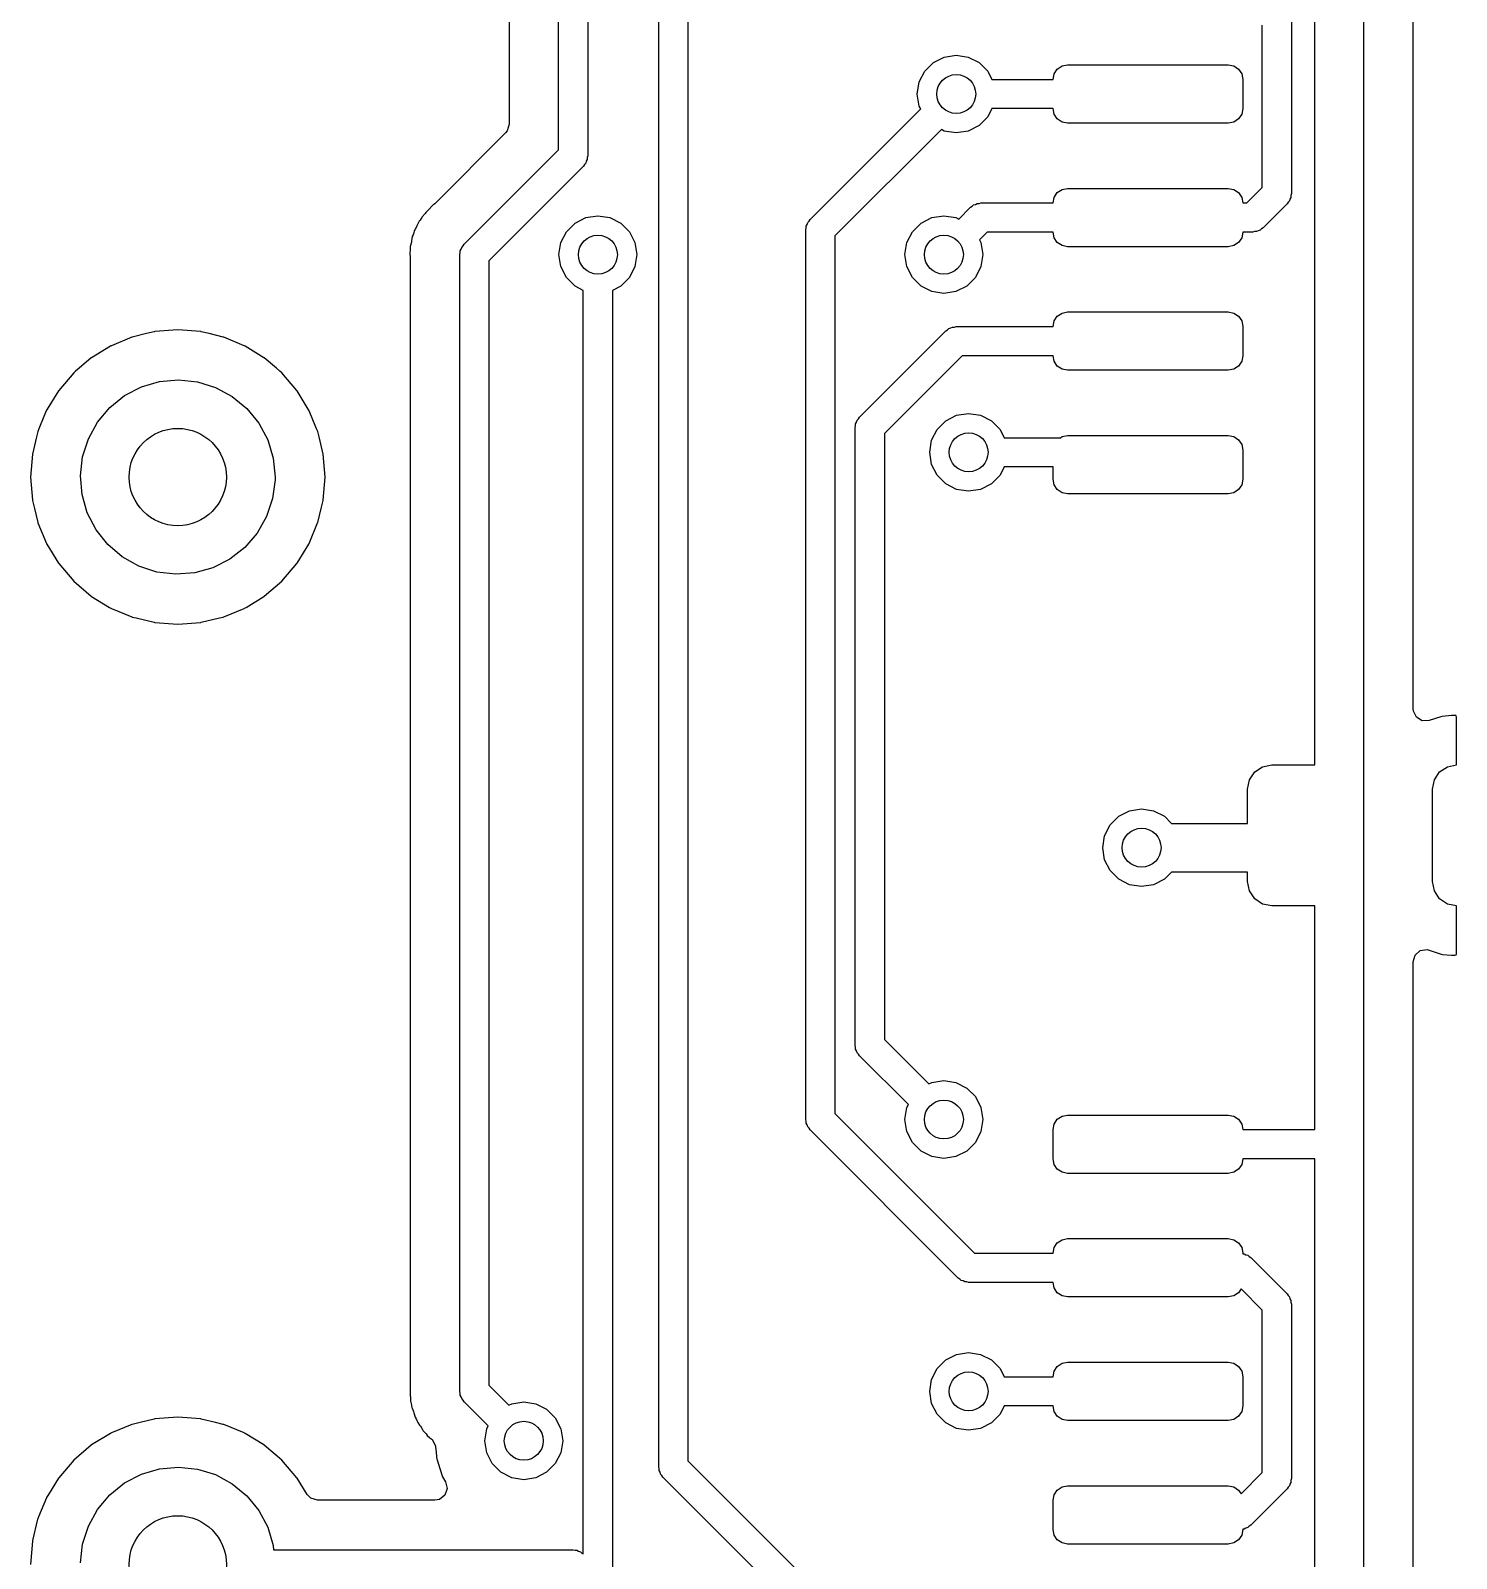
# Model space of a CAD drawing. Extents: x 51 to 243, y -135 to -54.
# Drawn here: x 88.15 to 102.8, y -98.24 to -82.53 of the extents above; entities that cross this region are included whole.
import ezdxf

# ---------------------------------------------------------------- set-up
doc = ezdxf.new("R2010")
doc.units = 0
doc.layers.add('BLACK', color=7, linetype='CONTINUOUS')

msp = doc.modelspace()

# ---------------------------------------------------------------- linework, layer by layer
at = {"layer": 'BLACK', "linetype": 'CONTINUOUS'}
for p, q in [((94.6045, -97.2945), (94.6045, -68.8215)), ((94.9045, -68.9655), (94.9045, -97.2324)), ((93.576, -83.7579), (93.576, -72.757)), ((93.876, -72.757), (93.876, -83.82)), ((93.0675, -73.0648), (93.0675, -83.495)), ((101.85, -79.751), (101.85, -103.069)), ((101.35, -90.08), (101.35, -79.8546)), ((102.358, -89.506), (102.358, -79.8181)), ((101.108, -82.4155), (101.108, -84.2085)), ((100.808, -84.1463), (100.808, -82.4777)), ((97.3394, -82.9499), (97.4279, -82.8614)), ((97.4279, -82.8614), (97.5394, -82.8046)), ((97.5394, -82.8046), (97.663, -82.785)), ((97.663, -82.785), (97.7866, -82.8046)), ((97.7866, -82.8046), (97.8981, -82.8614)), ((97.8981, -82.8614), (97.9866, -82.9499)), ((98.7019, -82.9289), (98.7506, -82.8964)), ((98.7506, -82.8964), (98.808, -82.885)), ((98.808, -82.885), (100.458, -82.885)), ((100.458, -82.885), (100.515, -82.8964)), ((100.515, -82.8964), (100.564, -82.9289)), ((97.263, -83.185), (97.2826, -83.0614)), ((97.2826, -83.0614), (97.3394, -82.9499)), ((97.9866, -82.9499), (98.03, -83.035)), ((98.03, -83.035), (98.658, -83.035)), ((98.658, -83.035), (98.6694, -82.9776)), ((98.6694, -82.9776), (98.7019, -82.9289)), ((100.564, -82.9289), (100.597, -82.9776)), ((100.597, -82.9776), (100.608, -83.035)), ((100.608, -83.035), (100.608, -83.335)), ((97.2826, -83.3086), (97.263, -83.185)), ((96.1599, -84.4759), (97.2977, -83.3382)), ((97.2977, -83.3382), (97.2826, -83.3086)), ((98.03, -83.335), (97.9866, -83.4201)), ((98.658, -83.335), (98.03, -83.335)), ((98.6694, -83.3924), (98.658, -83.335)), ((100.608, -83.335), (100.597, -83.3924)), ((93.0675, -83.495), (93.0475, -83.5632)), ((97.8981, -83.5086), (97.7866, -83.5654)), ((97.9866, -83.4201), (97.8981, -83.5086)), ((98.7019, -83.4411), (98.6694, -83.3924)), ((98.7506, -83.4736), (98.7019, -83.4411)), ((98.808, -83.485), (98.7506, -83.4736)), ((100.458, -83.485), (98.808, -83.485)), ((100.515, -83.4736), (100.458, -83.485)), ((100.564, -83.4411), (100.515, -83.4736)), ((100.597, -83.3924), (100.564, -83.4411)), ((93.0306, -83.5841), (92.3024, -84.3123)), ((93.0475, -83.5632), (93.0306, -83.5841)), ((97.5098, -83.5503), (96.416, -84.6441)), ((97.5394, -83.5654), (97.5098, -83.5503)), ((97.663, -83.585), (97.5394, -83.5654)), ((97.7866, -83.5654), (97.663, -83.585)), ((92.6039, -84.7299), (93.576, -83.7579)), ((93.8709, -83.8588), (93.861, -83.8759)), ((93.876, -83.82), (93.8709, -83.8391)), ((93.8709, -83.8391), (93.8709, -83.8588)), ((93.8321, -83.9261), (92.86, -84.8981)), ((93.8419, -83.909), (93.8321, -83.9261)), ((93.8559, -83.895), (93.8419, -83.909)), ((93.861, -83.8759), (93.8559, -83.895)), ((98.7019, -84.1989), (98.7506, -84.1664)), ((98.7506, -84.1664), (98.808, -84.155)), ((98.808, -84.155), (100.458, -84.155)), ((100.458, -84.155), (100.515, -84.1664)), ((100.515, -84.1664), (100.564, -84.1989)), ((100.649, -84.305), (100.808, -84.1463)), ((92.2815, -84.3304), (92.2384, -84.3763)), ((92.2869, -84.3246), (92.2815, -84.3304)), ((92.2815, -84.3304), (92.2815, -84.3304)), ((92.2936, -84.3203), (92.2869, -84.3246)), ((92.3024, -84.3123), (92.2936, -84.3203)), ((92.2936, -84.3203), (92.2936, -84.3203)), ((97.828, -84.3391), (97.842, -84.3251)), ((97.842, -84.3251), (97.8611, -84.32)), ((97.8611, -84.32), (97.8782, -84.3101)), ((97.8782, -84.3101), (97.8979, -84.3101)), ((97.8979, -84.3101), (97.917, -84.305)), ((97.917, -84.305), (98.658, -84.305)), ((98.658, -84.305), (98.6694, -84.2476)), ((98.6694, -84.2476), (98.7019, -84.1989)), ((100.564, -84.1989), (100.597, -84.2476)), ((100.597, -84.2476), (100.608, -84.305)), ((100.608, -84.305), (100.649, -84.305)), ((101.064, -84.3145), (100.817, -84.5611)), ((101.073, -84.2974), (101.064, -84.3145)), ((101.087, -84.2835), (101.073, -84.2974)), ((101.093, -84.2644), (101.087, -84.2835)), ((101.102, -84.2473), (101.093, -84.2644)), ((101.108, -84.2085), (101.102, -84.2276)), ((101.102, -84.2276), (101.102, -84.2473)), ((92.1518, -84.4812), (92.1441, -84.4911)), ((92.1627, -84.4647), (92.1518, -84.4812)), ((92.1692, -84.4528), (92.1627, -84.4647)), ((92.173, -84.4459), (92.1692, -84.4528)), ((92.1692, -84.4528), (92.1692, -84.4528)), ((92.2046, -84.4122), (92.173, -84.4459)), ((92.2124, -84.4032), (92.2046, -84.4122)), ((92.2151, -84.3997), (92.2124, -84.4032)), ((92.2356, -84.3791), (92.2151, -84.3997)), ((92.2384, -84.3763), (92.2356, -84.3791)), ((93.7449, -84.5124), (93.8564, -84.4556)), ((93.8564, -84.4556), (93.98, -84.436)), ((93.98, -84.436), (94.1036, -84.4556)), ((94.1036, -84.4556), (94.2151, -84.5124)), ((96.1501, -84.493), (96.1599, -84.4759)), ((97.3009, -84.5124), (97.4124, -84.4556)), ((97.4124, -84.4556), (97.536, -84.436)), ((97.536, -84.436), (97.6596, -84.4556)), ((97.6596, -84.4556), (97.6892, -84.4707)), ((97.6892, -84.4707), (97.8109, -84.3489)), ((97.8109, -84.3489), (97.828, -84.3391)), ((92.0811, -84.6311), (92.0726, -84.6508)), ((92.0875, -84.6124), (92.0811, -84.6311)), ((92.0929, -84.5917), (92.0875, -84.6124)), ((92.0981, -84.5822), (92.0929, -84.5917)), ((92.1151, -84.5512), (92.0981, -84.5822)), ((92.1203, -84.5405), (92.1151, -84.5512)), ((92.1355, -84.5054), (92.1203, -84.5405)), ((92.1356, -84.5054), (92.1355, -84.5054)), ((92.1387, -84.4981), (92.1356, -84.5054)), ((92.1441, -84.4911), (92.1387, -84.4981)), ((93.5996, -84.7124), (93.6564, -84.6009)), ((93.6564, -84.6009), (93.7449, -84.5124)), ((94.2151, -84.5124), (94.3036, -84.6009)), ((94.3036, -84.6009), (94.3604, -84.7124)), ((96.116, -84.582), (96.1211, -84.5629)), ((96.116, -93.726), (96.116, -84.582)), ((96.1211, -84.5432), (96.131, -84.5261)), ((96.1211, -84.5629), (96.1211, -84.5432)), ((96.131, -84.5261), (96.1361, -84.507)), ((96.1361, -84.507), (96.1501, -84.493)), ((96.416, -84.6441), (96.416, -93.6639)), ((97.1556, -84.7124), (97.2124, -84.6009)), ((97.2124, -84.6009), (97.3009, -84.5124)), ((97.9791, -84.605), (97.9013, -84.6828)), ((98.658, -84.605), (97.9791, -84.605)), ((98.6694, -84.6624), (98.658, -84.605)), ((100.608, -84.605), (100.597, -84.6624)), ((100.711, -84.605), (100.608, -84.605)), ((100.73, -84.5999), (100.711, -84.605)), ((100.75, -84.5999), (100.73, -84.5999)), ((100.767, -84.59), (100.75, -84.5999)), ((100.786, -84.5849), (100.767, -84.59)), ((100.8, -84.5709), (100.786, -84.5849)), ((100.817, -84.5611), (100.8, -84.5709)), ((92.0499, -84.794), (92.0466, -84.8152)), ((92.0515, -84.7743), (92.0499, -84.794)), ((92.063, -84.7081), (92.0515, -84.7528)), ((92.0515, -84.7528), (92.0515, -84.7743)), ((92.0654, -84.6964), (92.063, -84.7081)), ((92.0658, -84.6941), (92.0654, -84.6964)), ((92.0726, -84.6508), (92.0658, -84.6941)), ((92.5651, -84.7972), (92.575, -84.7801)), ((92.5651, -84.8169), (92.5651, -84.7972)), ((92.575, -84.7801), (92.5801, -84.761)), ((92.5801, -84.761), (92.5941, -84.747)), ((92.5941, -84.747), (92.6039, -84.7299)), ((93.58, -84.836), (93.5996, -84.7124)), ((94.3604, -84.7124), (94.38, -84.836)), ((97.136, -84.836), (97.1556, -84.7124)), ((97.9013, -84.6828), (97.9164, -84.7124)), ((97.9164, -84.7124), (97.936, -84.836)), ((98.7019, -84.7111), (98.6694, -84.6624)), ((98.7506, -84.7436), (98.7019, -84.7111)), ((98.808, -84.755), (98.7506, -84.7436)), ((100.458, -84.755), (98.808, -84.755)), ((100.515, -84.7436), (100.458, -84.755)), ((100.564, -84.7111), (100.515, -84.7436)), ((100.597, -84.6624), (100.564, -84.7111)), ((92.0466, -84.8152), (92.0473, -84.823)), ((92.0473, -84.823), (92.0509, -84.8611)), ((92.0509, -84.8611), (92.0515, -84.873)), ((92.0515, -84.873), (92.0515, -96.4379)), ((92.56, -84.836), (92.5651, -84.8169)), ((92.56, -96.52), (92.56, -84.836)), ((92.86, -84.8981), (92.86, -96.4579)), ((93.5996, -84.9596), (93.58, -84.836)), ((93.6564, -85.0711), (93.5996, -84.9596)), ((94.3604, -84.9596), (94.3036, -85.0711)), ((94.38, -84.836), (94.3604, -84.9596)), ((97.1556, -84.9596), (97.136, -84.836)), ((97.2124, -85.0711), (97.1556, -84.9596)), ((97.9164, -84.9596), (97.8596, -85.0711)), ((97.936, -84.836), (97.9164, -84.9596)), ((93.7449, -85.1596), (93.6564, -85.0711)), ((94.3036, -85.0711), (94.2151, -85.1596)), ((97.3009, -85.1596), (97.2124, -85.0711)), ((97.8596, -85.0711), (97.7711, -85.1596)), ((93.83, -85.203), (93.7449, -85.1596)), ((93.83, -98.1907), (93.83, -85.203)), ((94.2151, -85.1596), (94.13, -85.203)), ((94.13, -85.203), (94.13, -98.4899)), ((97.4124, -85.2164), (97.3009, -85.1596)), ((97.536, -85.236), (97.4124, -85.2164)), ((97.6596, -85.2164), (97.536, -85.236)), ((97.7711, -85.1596), (97.6596, -85.2164)), ((98.7506, -85.4364), (98.808, -85.425)), ((98.808, -85.425), (100.458, -85.425)), ((100.458, -85.425), (100.515, -85.4364)), ((97.6071, -85.59), (97.6242, -85.5801)), ((97.6242, -85.5801), (97.6439, -85.5801)), ((97.6439, -85.5801), (97.663, -85.575)), ((97.663, -85.575), (98.658, -85.575)), ((98.658, -85.575), (98.6694, -85.5176)), ((98.6694, -85.5176), (98.7019, -85.4689)), ((98.7019, -85.4689), (98.7506, -85.4364)), ((100.515, -85.4364), (100.564, -85.4689)), ((100.564, -85.4689), (100.597, -85.5176)), ((100.597, -85.5176), (100.608, -85.575)), ((100.608, -85.575), (100.608, -85.875)), ((89.1898, -85.6848), (88.9796, -85.7719)), ((89.1944, -85.6829), (89.1898, -85.6848)), ((89.1898, -85.6848), (89.1898, -85.6848)), ((89.339, -85.6482), (89.1944, -85.6829)), ((89.4205, -85.6286), (89.339, -85.6482)), ((89.4253, -85.6275), (89.4205, -85.6286)), ((89.4205, -85.6286), (89.4205, -85.6286)), ((89.662, -85.6088), (89.4253, -85.6275)), ((89.8987, -85.6275), (89.662, -85.6088)), ((89.9035, -85.6286), (89.8987, -85.6275)), ((89.985, -85.6482), (89.9035, -85.6286)), ((89.9035, -85.6286), (89.9035, -85.6286)), ((90.1296, -85.6829), (89.985, -85.6482)), ((90.1342, -85.6848), (90.1296, -85.6829)), ((90.3444, -85.7719), (90.1342, -85.6848)), ((90.1342, -85.6848), (90.1342, -85.6848)), ((96.6679, -86.5079), (97.5569, -85.6189)), ((97.5569, -85.6189), (97.574, -85.6091)), ((97.574, -85.6091), (97.588, -85.5951)), ((97.588, -85.5951), (97.6071, -85.59)), ((88.7726, -85.8978), (88.6483, -86.0039)), ((88.7768, -85.8952), (88.7726, -85.8978)), ((88.9708, -85.7763), (88.7768, -85.8952)), ((88.7768, -85.8952), (88.7768, -85.8952)), ((88.975, -85.7738), (88.9708, -85.7763)), ((88.9796, -85.7719), (88.975, -85.7738)), ((88.9796, -85.7719), (88.9796, -85.7719)), ((90.349, -85.7738), (90.3444, -85.7719)), ((90.3444, -85.7719), (90.3444, -85.7719)), ((90.3532, -85.7763), (90.349, -85.7738)), ((90.5472, -85.8952), (90.3532, -85.7763)), ((90.5514, -85.8978), (90.5472, -85.8952)), ((90.5472, -85.8952), (90.5472, -85.8952)), ((90.6757, -86.0039), (90.5514, -85.8978)), ((97.7251, -85.875), (96.924, -86.6761)), ((98.658, -85.875), (97.7251, -85.875)), ((98.6694, -85.9324), (98.658, -85.875)), ((100.608, -85.875), (100.597, -85.9324)), ((88.592, -86.052), (88.4378, -86.2326)), ((88.6119, -86.035), (88.592, -86.052)), ((88.6483, -86.0039), (88.6119, -86.035)), ((90.7121, -86.035), (90.6757, -86.0039)), ((90.732, -86.052), (90.7121, -86.035)), ((90.8862, -86.2326), (90.732, -86.052)), ((98.7019, -85.9811), (98.6694, -85.9324)), ((98.7506, -86.0136), (98.7019, -85.9811)), ((98.808, -86.025), (98.7506, -86.0136)), ((100.458, -86.025), (98.808, -86.025)), ((100.515, -86.0136), (100.458, -86.025)), ((100.564, -85.9811), (100.515, -86.0136)), ((100.597, -85.9324), (100.564, -85.9811)), ((89.1144, -86.2852), (89.2874, -86.1948)), ((89.2874, -86.1948), (89.4746, -86.1397)), ((89.4746, -86.1397), (89.669, -86.122)), ((89.669, -86.122), (89.8631, -86.1424)), ((89.8631, -86.1424), (90.0495, -86.2001)), ((90.0495, -86.2001), (90.2212, -86.293)), ((88.4352, -86.2368), (88.3212, -86.4228)), ((88.4378, -86.2326), (88.4352, -86.2368)), ((88.4352, -86.2368), (88.4352, -86.2368)), ((88.9623, -86.4075), (89.1144, -86.2852)), ((90.2212, -86.293), (90.3716, -86.4174)), ((90.8888, -86.2368), (90.8862, -86.2326)), ((91.0028, -86.4228), (90.8888, -86.2368)), ((90.8888, -86.2368), (90.8888, -86.2368)), ((88.2867, -86.5003), (88.2347, -86.6259)), ((88.3138, -86.435), (88.2867, -86.5003)), ((88.3212, -86.4228), (88.3138, -86.435)), ((88.8369, -86.557), (88.9623, -86.4075)), ((90.3716, -86.4174), (90.4949, -86.5686)), ((91.0102, -86.435), (91.0028, -86.4228)), ((91.0373, -86.5003), (91.0102, -86.435)), ((91.0893, -86.6259), (91.0373, -86.5003)), ((96.6441, -86.539), (96.6581, -86.525)), ((96.6581, -86.525), (96.6679, -86.5079)), ((97.5549, -86.5444), (97.6664, -86.4876)), ((97.6664, -86.4876), (97.79, -86.468)), ((97.79, -86.468), (97.9136, -86.4876)), ((97.9136, -86.4876), (98.0251, -86.5444)), ((88.2229, -86.6544), (88.2099, -86.7085)), ((88.2347, -86.6259), (88.2229, -86.6544)), ((88.7429, -86.7281), (88.8369, -86.557)), ((90.4949, -86.5686), (90.5865, -86.7409)), ((91.1011, -86.6544), (91.0893, -86.6259)), ((91.1141, -86.7085), (91.1011, -86.6544)), ((96.624, -86.614), (96.6291, -86.5949)), ((96.624, -92.964), (96.624, -86.614)), ((96.6291, -86.5752), (96.639, -86.5581)), ((96.6291, -86.5949), (96.6291, -86.5752)), ((96.639, -86.5581), (96.6441, -86.539)), ((96.924, -86.6761), (96.924, -92.9019)), ((97.4096, -86.7444), (97.4664, -86.6329)), ((97.4664, -86.6329), (97.5549, -86.5444)), ((98.0251, -86.5444), (98.1136, -86.6329)), ((98.1136, -86.6329), (98.157, -86.718)), ((88.1777, -86.8428), (88.1675, -86.8853)), ((88.2099, -86.7085), (88.1777, -86.8428)), ((88.6839, -86.9141), (88.7429, -86.7281)), ((90.5865, -86.7409), (90.643, -86.9278)), ((91.1463, -86.8428), (91.1141, -86.7085)), ((91.1565, -86.8853), (91.1463, -86.8428)), ((97.39, -86.868), (97.4096, -86.7444)), ((98.157, -86.718), (98.7333, -86.718)), ((98.7333, -86.718), (98.7506, -86.7064)), ((98.7506, -86.7064), (98.808, -86.695)), ((98.808, -86.695), (100.458, -86.695)), ((100.458, -86.695), (100.515, -86.7064)), ((100.515, -86.7064), (100.564, -86.7389)), ((100.564, -86.7389), (100.597, -86.7876)), ((100.597, -86.7876), (100.608, -86.845)), ((100.608, -86.845), (100.608, -87.145)), ((88.1675, -86.8853), (88.1488, -87.122)), ((88.6621, -87.108), (88.6839, -86.9141)), ((90.643, -86.9278), (90.662, -87.122)), ((91.1752, -87.122), (91.1565, -86.8853)), ((97.4096, -86.9916), (97.39, -86.868)), ((97.4664, -87.1031), (97.4096, -86.9916)), ((88.1488, -87.122), (88.1675, -87.3587)), ((88.6784, -87.3025), (88.6621, -87.108)), ((90.6616, -87.1499), (90.6371, -87.3435)), ((90.662, -87.122), (90.6616, -87.1499)), ((91.1565, -87.3587), (91.1752, -87.122)), ((97.5549, -87.1916), (97.4664, -87.1031)), ((98.1136, -87.1031), (98.0251, -87.1916)), ((98.157, -87.018), (98.1136, -87.1031)), ((98.658, -87.018), (98.157, -87.018)), ((98.658, -87.145), (98.658, -87.018)), ((98.6694, -87.2024), (98.658, -87.145)), ((100.608, -87.145), (100.597, -87.2024)), ((88.7322, -87.4901), (88.6784, -87.3025)), ((97.6664, -87.2484), (97.5549, -87.1916)), ((97.79, -87.268), (97.6664, -87.2484)), ((97.9136, -87.2484), (97.79, -87.268)), ((98.0251, -87.1916), (97.9136, -87.2484)), ((98.7019, -87.2511), (98.6694, -87.2024)), ((98.7506, -87.2836), (98.7019, -87.2511)), ((98.808, -87.295), (98.7506, -87.2836)), ((100.458, -87.295), (98.808, -87.295)), ((100.515, -87.2836), (100.458, -87.295)), ((100.564, -87.2511), (100.515, -87.2836)), ((100.597, -87.2024), (100.564, -87.2511)), ((88.1675, -87.3587), (88.1686, -87.3635)), ((88.1686, -87.3635), (88.1686, -87.3635)), ((88.1686, -87.3635), (88.1886, -87.4466)), ((88.1886, -87.4466), (88.2229, -87.5896)), ((90.6371, -87.3435), (90.5755, -87.5287)), ((91.1011, -87.5896), (91.1354, -87.4466)), ((91.1354, -87.4466), (91.1554, -87.3635)), ((91.1554, -87.3635), (91.1565, -87.3587)), ((91.1554, -87.3635), (91.1554, -87.3635)), ((88.2229, -87.5896), (88.2248, -87.5942)), ((88.2248, -87.5942), (88.2248, -87.5942)), ((88.2248, -87.5942), (88.3116, -87.8038)), ((88.8214, -87.6637), (88.7322, -87.4901)), ((90.5755, -87.5287), (90.4791, -87.6984)), ((91.0124, -87.8038), (91.0992, -87.5942)), ((91.0992, -87.5942), (91.1011, -87.5896)), ((91.0992, -87.5942), (91.0992, -87.5942)), ((88.9427, -87.8167), (88.8214, -87.6637)), ((90.4791, -87.6984), (90.3516, -87.8462)), ((88.3116, -87.8038), (88.3138, -87.809)), ((88.3138, -87.809), (88.3163, -87.8132)), ((88.3163, -87.8132), (88.4352, -88.0072)), ((89.0913, -87.9431), (88.9427, -87.8167)), ((89.2617, -88.0384), (89.0913, -87.9431)), ((90.3516, -87.8462), (90.1978, -87.9663)), ((90.8888, -88.0072), (91.0077, -87.8132)), ((91.0077, -87.8132), (91.0102, -87.809)), ((91.0102, -87.809), (91.0124, -87.8038)), ((88.4352, -88.0072), (88.4352, -88.0072)), ((88.4352, -88.0072), (88.4378, -88.0114)), ((88.4378, -88.0114), (88.592, -88.192)), ((89.4473, -88.0987), (89.2617, -88.0384)), ((89.6411, -88.1218), (89.4473, -88.0987)), ((90.0236, -88.0543), (89.8356, -88.1068)), ((90.1978, -87.9663), (90.0236, -88.0543)), ((90.732, -88.192), (90.8862, -88.0114)), ((90.8862, -88.0114), (90.8888, -88.0072)), ((90.8888, -88.0072), (90.8888, -88.0072)), ((88.592, -88.192), (88.7726, -88.3462)), ((89.8356, -88.1068), (89.6411, -88.1218)), ((90.5514, -88.3462), (90.732, -88.192)), ((88.7726, -88.3462), (88.7768, -88.3488)), ((88.7768, -88.3488), (88.7768, -88.3488)), ((88.7768, -88.3488), (88.9609, -88.4616)), ((90.3631, -88.4616), (90.5472, -88.3488)), ((90.5472, -88.3488), (90.5514, -88.3462)), ((90.5472, -88.3488), (90.5472, -88.3488)), ((88.9609, -88.4616), (88.975, -88.4702)), ((88.975, -88.4702), (88.9796, -88.4721)), ((88.9796, -88.4721), (88.9796, -88.4721)), ((88.9796, -88.4721), (89.1898, -88.5592)), ((89.1898, -88.5592), (89.1944, -88.5611)), ((89.1944, -88.5611), (89.233, -88.5704)), ((89.233, -88.5704), (89.4205, -88.6154)), ((89.9035, -88.6154), (90.091, -88.5704)), ((90.091, -88.5704), (90.1296, -88.5611)), ((90.1296, -88.5611), (90.1342, -88.5592)), ((90.1342, -88.5592), (90.3444, -88.4721)), ((90.3444, -88.4721), (90.349, -88.4702)), ((90.3444, -88.4721), (90.3444, -88.4721)), ((90.349, -88.4702), (90.3631, -88.4616)), ((89.4205, -88.6154), (89.4205, -88.6154)), ((89.4205, -88.6154), (89.4253, -88.6165)), ((89.4253, -88.6165), (89.662, -88.6352)), ((89.662, -88.6352), (89.8987, -88.6165)), ((89.8987, -88.6165), (89.9035, -88.6154)), ((89.9035, -88.6154), (89.9035, -88.6154)), ((102.361, -89.5285), (102.358, -89.506)), ((102.392, -89.5919), (102.361, -89.5285)), ((102.453, -89.6281), (102.392, -89.5919)), ((102.524, -89.6255), (102.453, -89.6281)), ((102.645, -89.5851), (102.524, -89.6255)), ((102.659, -89.5823), (102.645, -89.5851)), ((102.754, -89.5723), (102.659, -89.5823)), ((102.761, -89.572), (102.754, -89.5723)), ((102.79, -89.572), (102.761, -89.572)), ((102.798, -89.5737), (102.79, -89.572)), ((102.8, -89.5749), (102.798, -89.5737)), ((102.804, -89.5901), (102.8, -89.5749)), ((102.804, -90.0808), (102.804, -89.5901)), ((100.731, -90.1532), (100.812, -90.099)), ((100.812, -90.099), (100.908, -90.08)), ((100.908, -90.08), (101.35, -90.08)), ((102.631, -90.1532), (102.712, -90.099)), ((102.712, -90.099), (102.804, -90.0808)), ((100.658, -90.33), (100.677, -90.2343)), ((100.677, -90.2343), (100.731, -90.1532)), ((102.558, -90.33), (102.577, -90.2343)), ((102.577, -90.2343), (102.631, -90.1532)), ((100.658, -90.682), (100.658, -90.33)), ((102.558, -91.28), (102.558, -90.33)), ((99.2444, -90.6969), (99.3329, -90.6084)), ((99.3329, -90.6084), (99.4444, -90.5516)), ((99.4444, -90.5516), (99.568, -90.532)), ((99.568, -90.532), (99.6916, -90.5516)), ((99.6916, -90.5516), (99.8031, -90.6084)), ((99.8031, -90.6084), (99.8767, -90.682)), ((99.1876, -90.8084), (99.2444, -90.6969)), ((99.8767, -90.682), (100.658, -90.682)), ((99.168, -90.932), (99.1876, -90.8084)), ((99.1876, -91.0556), (99.168, -90.932)), ((99.2444, -91.1671), (99.1876, -91.0556)), ((99.3329, -91.2556), (99.2444, -91.1671)), ((99.8767, -91.182), (99.8031, -91.2556)), ((100.658, -91.182), (99.8767, -91.182)), ((100.658, -91.28), (100.658, -91.182)), ((99.4444, -91.3124), (99.3329, -91.2556)), ((99.568, -91.332), (99.4444, -91.3124)), ((99.6916, -91.3124), (99.568, -91.332)), ((99.8031, -91.2556), (99.6916, -91.3124)), ((100.677, -91.3757), (100.658, -91.28)), ((100.731, -91.4568), (100.677, -91.3757)), ((102.577, -91.3757), (102.558, -91.28)), ((102.631, -91.4568), (102.577, -91.3757)), ((100.812, -91.511), (100.731, -91.4568)), ((100.908, -91.53), (100.812, -91.511)), ((101.35, -91.53), (100.908, -91.53)), ((101.35, -93.83), (101.35, -91.53)), ((102.712, -91.511), (102.631, -91.4568)), ((102.804, -91.5292), (102.712, -91.511)), ((102.804, -92.0245), (102.804, -91.5292)), ((102.379, -92.036), (102.432, -91.9895)), ((102.432, -91.9895), (102.502, -91.9794)), ((102.502, -91.9794), (102.524, -91.9845)), ((102.524, -91.9845), (102.647, -92.0251)), ((102.647, -92.0251), (102.66, -92.028)), ((102.66, -92.028), (102.754, -92.0377)), ((102.802, -92.0321), (102.804, -92.0245)), ((102.358, -92.1041), (102.379, -92.036)), ((102.358, -102.841), (102.358, -92.1041)), ((102.754, -92.0377), (102.761, -92.038)), ((102.761, -92.038), (102.786, -92.038)), ((102.786, -92.038), (102.801, -92.0335)), ((102.801, -92.0335), (102.802, -92.0321)), ((96.6291, -92.9831), (96.624, -92.964)), ((96.924, -92.9019), (97.3828, -93.3607)), ((96.6291, -93.0028), (96.6291, -92.9831)), ((96.639, -93.0199), (96.6291, -93.0028)), ((96.6441, -93.039), (96.639, -93.0199)), ((96.6581, -93.053), (96.6441, -93.039)), ((96.6679, -93.0701), (96.6581, -93.053)), ((97.1707, -93.5728), (96.6679, -93.0701)), ((97.3828, -93.3607), (97.4124, -93.3456)), ((97.4124, -93.3456), (97.536, -93.326)), ((97.536, -93.326), (97.6596, -93.3456)), ((97.6596, -93.3456), (97.7711, -93.4024)), ((97.7711, -93.4024), (97.8596, -93.4909)), ((97.1556, -93.6024), (97.1707, -93.5728)), ((97.8596, -93.4909), (97.9164, -93.6024)), ((96.1211, -93.7451), (96.116, -93.726)), ((96.1211, -93.7648), (96.1211, -93.7451)), ((96.416, -93.6639), (97.8521, -95.1)), ((97.136, -93.726), (97.1556, -93.6024)), ((97.1556, -93.8496), (97.136, -93.726)), ((97.9164, -93.6024), (97.936, -93.726)), ((97.936, -93.726), (97.9164, -93.8496)), ((98.6694, -93.7726), (98.7019, -93.7239)), ((98.7019, -93.7239), (98.7506, -93.6914)), ((98.7506, -93.6914), (98.808, -93.68)), ((98.808, -93.68), (100.458, -93.68)), ((100.458, -93.68), (100.515, -93.6914)), ((100.515, -93.6914), (100.564, -93.7239)), ((100.564, -93.7239), (100.597, -93.7726)), ((96.131, -93.7819), (96.1211, -93.7648)), ((96.1361, -93.801), (96.131, -93.7819)), ((96.1501, -93.815), (96.1361, -93.801)), ((96.1599, -93.8321), (96.1501, -93.815)), ((97.6839, -95.3561), (96.1599, -93.8321)), ((97.2124, -93.9611), (97.1556, -93.8496)), ((97.9164, -93.8496), (97.8596, -93.9611)), ((98.658, -93.83), (98.6694, -93.7726)), ((98.658, -94.13), (98.658, -93.83)), ((100.597, -93.7726), (100.608, -93.83)), ((100.608, -93.83), (101.35, -93.83)), ((97.3009, -94.0496), (97.2124, -93.9611)), ((97.4124, -94.1064), (97.3009, -94.0496)), ((97.7711, -94.0496), (97.6596, -94.1064)), ((97.8596, -93.9611), (97.7711, -94.0496)), ((97.536, -94.126), (97.4124, -94.1064)), ((97.6596, -94.1064), (97.536, -94.126)), ((98.6694, -94.1874), (98.658, -94.13)), ((98.7019, -94.2361), (98.6694, -94.1874)), ((100.597, -94.1874), (100.564, -94.2361)), ((100.608, -94.13), (100.597, -94.1874)), ((101.35, -94.13), (100.608, -94.13)), ((101.35, -103.069), (101.35, -94.13)), ((98.7506, -94.2686), (98.7019, -94.2361)), ((98.808, -94.28), (98.7506, -94.2686)), ((100.458, -94.28), (98.808, -94.28)), ((100.515, -94.2686), (100.458, -94.28)), ((100.564, -94.2361), (100.515, -94.2686)), ((98.6694, -95.0426), (98.7019, -94.9939)), ((98.7019, -94.9939), (98.7506, -94.9614)), ((98.7506, -94.9614), (98.808, -94.95)), ((98.808, -94.95), (100.458, -94.95)), ((100.458, -94.95), (100.515, -94.9614)), ((100.515, -94.9614), (100.564, -94.9939)), ((100.564, -94.9939), (100.597, -95.0426)), ((97.8521, -95.1), (98.658, -95.1)), ((98.658, -95.1), (98.6694, -95.0426)), ((100.597, -95.0426), (100.608, -95.1)), ((100.608, -95.1), (100.608, -95.1051)), ((100.608, -95.1051), (100.623, -95.1051)), ((100.623, -95.1051), (100.64, -95.115)), ((100.64, -95.115), (100.659, -95.1201)), ((100.659, -95.1201), (100.673, -95.1341)), ((100.673, -95.1341), (100.69, -95.1439)), ((100.69, -95.1439), (101.064, -95.5175)), ((97.701, -95.3659), (97.6839, -95.3561)), ((97.715, -95.3799), (97.701, -95.3659)), ((97.7341, -95.385), (97.715, -95.3799)), ((97.7512, -95.3949), (97.7341, -95.385)), ((97.7709, -95.3949), (97.7512, -95.3949)), ((97.79, -95.4), (97.7709, -95.3949)), ((98.658, -95.4), (97.79, -95.4)), ((98.6694, -95.4574), (98.658, -95.4)), ((98.7019, -95.5061), (98.6694, -95.4574)), ((100.59, -95.4678), (100.564, -95.5061)), ((100.808, -95.6857), (100.59, -95.4678)), ((98.7506, -95.5386), (98.7019, -95.5061)), ((98.808, -95.55), (98.7506, -95.5386)), ((100.458, -95.55), (98.808, -95.55)), ((100.515, -95.5386), (100.458, -95.55)), ((100.564, -95.5061), (100.515, -95.5386)), ((101.064, -95.5175), (101.073, -95.5346)), ((101.073, -95.5346), (101.087, -95.5485)), ((101.087, -95.5485), (101.093, -95.5676)), ((101.093, -95.5676), (101.102, -95.5847)), ((101.102, -95.5847), (101.102, -95.6044)), ((101.102, -95.6044), (101.108, -95.6235)), ((101.108, -95.6235), (101.108, -97.4165)), ((100.808, -97.3543), (100.808, -95.6857)), ((97.4664, -96.2849), (97.5549, -96.1964)), ((97.5549, -96.1964), (97.6664, -96.1396)), ((97.6664, -96.1396), (97.79, -96.12)), ((97.79, -96.12), (97.9136, -96.1396)), ((97.9136, -96.1396), (98.0251, -96.1964)), ((98.0251, -96.1964), (98.1136, -96.2849)), ((98.6694, -96.3126), (98.7019, -96.2639)), ((98.7019, -96.2639), (98.7506, -96.2314)), ((98.7506, -96.2314), (98.808, -96.22)), ((98.808, -96.22), (100.458, -96.22)), ((100.458, -96.22), (100.515, -96.2314)), ((100.515, -96.2314), (100.564, -96.2639)), ((100.564, -96.2639), (100.597, -96.3126)), ((97.39, -96.52), (97.4096, -96.3964)), ((97.4096, -96.3964), (97.4664, -96.2849)), ((98.1136, -96.2849), (98.157, -96.37)), ((98.157, -96.37), (98.658, -96.37)), ((98.658, -96.37), (98.6694, -96.3126)), ((100.597, -96.3126), (100.608, -96.37)), ((100.608, -96.37), (100.608, -96.67)), ((92.0509, -96.4498), (92.0492, -96.4575)), ((92.0492, -96.4575), (92.0508, -96.5089)), ((92.0508, -96.5089), (92.0514, -96.5284)), ((92.0515, -96.4379), (92.0509, -96.4498)), ((92.0514, -96.5284), (92.0515, -96.5323)), ((92.0515, -96.5323), (92.0515, -96.5614)), ((92.0515, -96.5614), (92.0521, -96.5658)), ((92.0521, -96.5658), (92.053, -96.5777)), ((92.053, -96.5777), (92.0544, -96.6238)), ((92.5651, -96.5391), (92.56, -96.52)), ((92.5651, -96.5588), (92.5651, -96.5391)), ((92.575, -96.5759), (92.5651, -96.5588)), ((92.5801, -96.595), (92.575, -96.5759)), ((92.86, -96.4579), (93.0648, -96.6627)), ((97.4096, -96.6436), (97.39, -96.52)), ((92.0544, -96.6238), (92.0566, -96.6314)), ((92.0566, -96.6314), (92.0566, -96.6314)), ((92.0566, -96.6314), (92.0604, -96.6444)), ((92.0604, -96.6444), (92.0644, -96.6638)), ((92.0644, -96.6638), (92.0671, -96.6851)), ((92.0671, -96.6851), (92.07, -96.6924)), ((92.07, -96.6924), (92.07, -96.6924)), ((92.07, -96.6924), (92.0841, -96.728)), ((92.0841, -96.728), (92.088, -96.7392)), ((92.088, -96.7392), (92.1009, -96.7836)), ((92.5941, -96.609), (92.5801, -96.595)), ((92.6039, -96.6261), (92.5941, -96.609)), ((92.8527, -96.8748), (92.6039, -96.6261)), ((93.0648, -96.6627), (93.0944, -96.6476)), ((93.0944, -96.6476), (93.218, -96.628)), ((93.218, -96.628), (93.3416, -96.6476)), ((93.3416, -96.6476), (93.4531, -96.7044)), ((93.4531, -96.7044), (93.5416, -96.7929)), ((97.4664, -96.7551), (97.4096, -96.6436)), ((98.157, -96.67), (98.1136, -96.7551)), ((98.658, -96.67), (98.157, -96.67)), ((98.6694, -96.7274), (98.658, -96.67)), ((98.7019, -96.7761), (98.6694, -96.7274)), ((100.597, -96.7274), (100.564, -96.7761)), ((100.608, -96.67), (100.597, -96.7274)), ((89.1898, -96.8608), (88.9796, -96.9479)), ((89.1944, -96.8589), (89.1898, -96.8608)), ((89.1898, -96.8608), (89.1898, -96.8608)), ((89.2746, -96.8396), (89.1944, -96.8589)), ((89.4205, -96.8046), (89.2746, -96.8396)), ((89.4253, -96.8035), (89.4205, -96.8046)), ((89.4205, -96.8046), (89.4205, -96.8046)), ((89.662, -96.7848), (89.4253, -96.8035)), ((89.8987, -96.8035), (89.662, -96.7848)), ((89.9035, -96.8046), (89.8987, -96.8035)), ((90.0494, -96.8396), (89.9035, -96.8046)), ((89.9035, -96.8046), (89.9035, -96.8046)), ((90.1296, -96.8589), (90.0494, -96.8396)), ((90.1342, -96.8608), (90.1296, -96.8589)), ((90.3444, -96.9479), (90.1342, -96.8608)), ((90.1342, -96.8608), (90.1342, -96.8608)), ((92.1009, -96.7836), (92.1118, -96.8021)), ((92.1118, -96.8021), (92.1205, -96.8198)), ((92.1205, -96.8198), (92.1284, -96.8398)), ((92.1284, -96.8398), (92.1474, -96.866)), ((92.1474, -96.866), (92.1555, -96.8771)), ((92.1555, -96.8771), (92.162, -96.887)), ((92.162, -96.887), (92.1815, -96.92)), ((92.8376, -96.9044), (92.8527, -96.8748)), ((93.5416, -96.7929), (93.5984, -96.9044)), ((97.5549, -96.8436), (97.4664, -96.7551)), ((97.6664, -96.9004), (97.5549, -96.8436)), ((98.0251, -96.8436), (97.9136, -96.9004)), ((98.1136, -96.7551), (98.0251, -96.8436)), ((98.7506, -96.8086), (98.7019, -96.7761)), ((98.808, -96.82), (98.7506, -96.8086)), ((100.458, -96.82), (98.808, -96.82)), ((100.515, -96.8086), (100.458, -96.82)), ((100.564, -96.7761), (100.515, -96.8086)), ((88.9708, -96.9523), (88.7768, -97.0712)), ((88.975, -96.9498), (88.9708, -96.9523)), ((88.9796, -96.9479), (88.975, -96.9498)), ((88.9796, -96.9479), (88.9796, -96.9479)), ((90.349, -96.9498), (90.3444, -96.9479)), ((90.3444, -96.9479), (90.3444, -96.9479)), ((90.3532, -96.9523), (90.349, -96.9498)), ((90.5472, -97.0712), (90.3532, -96.9523)), ((92.1815, -96.92), (92.1815, -96.92)), ((92.1815, -96.92), (92.1855, -96.9268)), ((92.1855, -96.9268), (92.2007, -96.942)), ((92.2007, -96.942), (92.2136, -96.957)), ((92.2136, -96.957), (92.2262, -96.9744)), ((92.2262, -96.9744), (92.2526, -96.9962)), ((92.2526, -96.9962), (92.2618, -97.0038)), ((92.2618, -97.0038), (92.2705, -97.0118)), ((92.2705, -97.0118), (92.275, -97.0163)), ((92.275, -97.0163), (92.3091, -97.0786)), ((92.818, -97.028), (92.8376, -96.9044)), ((92.8376, -97.1516), (92.818, -97.028)), ((93.5984, -96.9044), (93.618, -97.028)), ((93.618, -97.028), (93.5984, -97.1516)), ((97.79, -96.92), (97.6664, -96.9004)), ((97.9136, -96.9004), (97.79, -96.92)), ((88.7726, -97.0738), (88.592, -97.228)), ((88.7768, -97.0712), (88.7726, -97.0738)), ((88.7768, -97.0712), (88.7768, -97.0712)), ((90.5514, -97.0738), (90.5472, -97.0712)), ((90.5472, -97.0712), (90.5472, -97.0712)), ((90.732, -97.228), (90.5514, -97.0738)), ((92.3091, -97.0786), (92.3112, -97.0922)), ((92.3112, -97.0922), (92.3165, -97.1419)), ((92.3165, -97.1419), (92.3217, -97.192)), ((92.3217, -97.192), (92.3245, -97.2179)), ((92.8944, -97.2631), (92.8376, -97.1516)), ((93.5984, -97.1516), (93.5416, -97.2631)), ((88.592, -97.228), (88.4378, -97.4086)), ((89.2874, -97.3708), (89.4746, -97.3157)), ((89.4746, -97.3157), (89.669, -97.298)), ((89.669, -97.298), (89.8631, -97.3184)), ((89.8631, -97.3184), (90.0495, -97.3761)), ((90.8862, -97.4086), (90.732, -97.228)), ((92.3245, -97.2179), (92.3265, -97.2242)), ((92.3265, -97.2242), (92.3265, -97.2242)), ((92.3265, -97.2242), (92.3556, -97.3138)), ((92.3556, -97.3138), (92.3835, -97.3996)), ((92.9829, -97.3516), (92.8944, -97.2631)), ((93.0944, -97.4084), (92.9829, -97.3516)), ((93.4531, -97.3516), (93.3416, -97.4084)), ((93.5416, -97.2631), (93.4531, -97.3516)), ((94.6096, -97.3136), (94.6045, -97.2945)), ((94.6096, -97.3333), (94.6096, -97.3136)), ((94.6195, -97.3504), (94.6096, -97.3333)), ((94.6246, -97.3695), (94.6195, -97.3504)), ((94.9045, -97.2324), (96.5821, -98.91)), ((100.59, -97.5722), (100.808, -97.3543)), ((88.4352, -97.4128), (88.3332, -97.5793)), ((88.4378, -97.4086), (88.4352, -97.4128)), ((88.4352, -97.4128), (88.4352, -97.4128)), ((88.9623, -97.5835), (89.1144, -97.4612)), ((89.1144, -97.4612), (89.2874, -97.3708)), ((90.0495, -97.3761), (90.2212, -97.469)), ((90.2212, -97.469), (90.3716, -97.5934)), ((90.8888, -97.4128), (90.8862, -97.4086)), ((90.9908, -97.5793), (90.8888, -97.4128)), ((90.8888, -97.4128), (90.8888, -97.4128)), ((92.3835, -97.3996), (92.4129, -97.4505)), ((92.4296, -97.5195), (92.4064, -97.5866)), ((92.4129, -97.4505), (92.4296, -97.5195)), ((93.218, -97.428), (93.0944, -97.4084)), ((93.3416, -97.4084), (93.218, -97.428)), ((94.6386, -97.3835), (94.6246, -97.3695)), ((94.6484, -97.4006), (94.6386, -97.3835)), ((96.4139, -99.1661), (94.6484, -97.4006)), ((98.7019, -97.5339), (98.7506, -97.5014)), ((98.7506, -97.5014), (98.808, -97.49)), ((98.808, -97.49), (100.458, -97.49)), ((100.458, -97.49), (100.515, -97.5014)), ((100.515, -97.5014), (100.564, -97.5339)), ((101.064, -97.5225), (100.69, -97.8961)), ((101.073, -97.5054), (101.064, -97.5225)), ((101.087, -97.4915), (101.073, -97.5054)), ((101.093, -97.4724), (101.087, -97.4915)), ((101.102, -97.4553), (101.093, -97.4724)), ((101.108, -97.4165), (101.102, -97.4356)), ((101.102, -97.4356), (101.102, -97.4553)), ((88.3119, -97.6156), (88.2321, -97.8081)), ((88.3138, -97.611), (88.3119, -97.6156)), ((88.3119, -97.6156), (88.3119, -97.6156)), ((88.3332, -97.5793), (88.3138, -97.611)), ((88.8369, -97.733), (88.9623, -97.5835)), ((90.3716, -97.5934), (90.4949, -97.7446)), ((91.0301, -97.6195), (90.9908, -97.5793)), ((91.0982, -97.6395), (91.0301, -97.6195)), ((92.3038, -97.6395), (91.0982, -97.6395)), ((92.3506, -97.6305), (92.3038, -97.6395)), ((92.4064, -97.5866), (92.3506, -97.6305)), ((98.658, -97.64), (98.6694, -97.5826)), ((98.658, -97.94), (98.658, -97.64)), ((98.6694, -97.5826), (98.7019, -97.5339)), ((100.564, -97.5339), (100.59, -97.5722)), ((88.2217, -97.8352), (88.1691, -98.0543)), ((88.2229, -97.8304), (88.2217, -97.8352)), ((88.2321, -97.8081), (88.2229, -97.8304)), ((88.7429, -97.9041), (88.8369, -97.733)), ((90.4949, -97.7446), (90.5865, -97.9169)), ((88.6839, -98.0901), (88.7429, -97.9041)), ((90.5865, -97.9169), (90.643, -98.1038)), ((98.6694, -97.9974), (98.658, -97.94)), ((100.608, -97.94), (100.597, -97.9974)), ((100.623, -97.9349), (100.608, -97.9349)), ((100.608, -97.9349), (100.608, -97.94)), ((100.64, -97.925), (100.623, -97.9349)), ((100.659, -97.9199), (100.64, -97.925)), ((100.673, -97.9059), (100.659, -97.9199)), ((100.69, -97.8961), (100.673, -97.9059)), ((88.1675, -98.0613), (88.1488, -98.298)), ((88.1691, -98.0543), (88.1675, -98.0613)), ((88.6621, -98.284), (88.6839, -98.0901)), ((90.643, -98.1038), (90.6473, -98.148)), ((90.6473, -98.148), (93.726, -98.148)), ((93.726, -98.148), (93.7451, -98.1531)), ((93.7451, -98.1531), (93.7648, -98.1531)), ((93.7648, -98.1531), (93.7819, -98.163)), ((98.7019, -98.0461), (98.6694, -97.9974)), ((98.7506, -98.0786), (98.7019, -98.0461)), ((98.808, -98.09), (98.7506, -98.0786)), ((100.458, -98.09), (98.808, -98.09)), ((100.515, -98.0786), (100.458, -98.09)), ((100.564, -98.0461), (100.515, -98.0786)), ((100.597, -97.9974), (100.564, -98.0461)), ((93.7819, -98.163), (93.801, -98.1681)), ((93.801, -98.1681), (93.815, -98.1821)), ((93.815, -98.1821), (93.83, -98.1907))]:
    msp.add_line(p, q, dxfattribs=at)
at = {"layer": 'BLACK'}
for centre, radius in [((97.663, -83.185), 0.2), ((93.98, -84.836), 0.2), ((97.536, -84.836), 0.2), ((89.662, -87.122), 0.5), ((97.79, -86.868), 0.2), ((99.568, -90.932), 0.2), ((97.536, -93.726), 0.2), ((97.79, -96.52), 0.2), ((93.218, -97.028), 0.2), ((89.662, -98.298), 0.5)]:
    msp.add_circle(centre, radius, dxfattribs=at)

doc.saveas('drawing.dxf')
